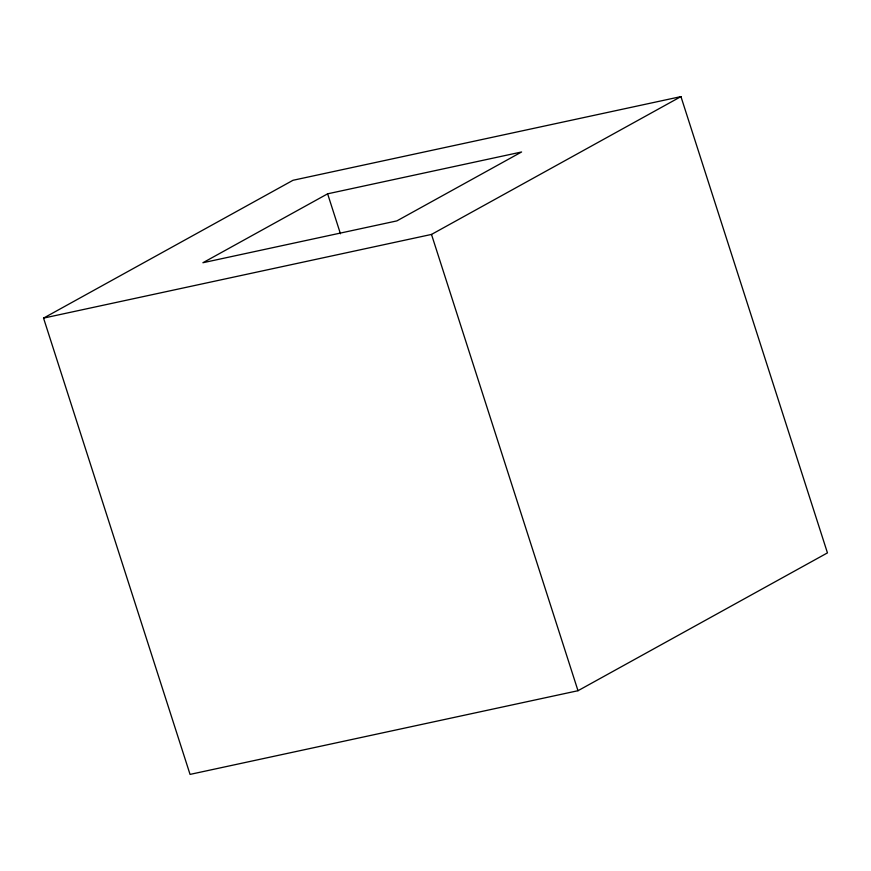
<?xml version="1.0" encoding="UTF-8"?>
<svg xmlns="http://www.w3.org/2000/svg" width="871" height="871" viewBox="0 0 871 871"><rect width="100%" height="100%" fill="white"/><g stroke="black" fill="none" stroke-linecap="round" stroke-linejoin="round"><path stroke-width="1.31" d="M43.55 318.111L293.004 180.286L680.948 96.605L827.45 552.889L577.996 690.714L190.052 774.395L43.55 318.111L431.493 234.43L680.948 96.605M327.627 193.819L202.899 262.737L396.871 220.896L521.598 151.979L327.627 193.819L340.452 233.776M431.493 234.43L577.996 690.714"/></g></svg>
